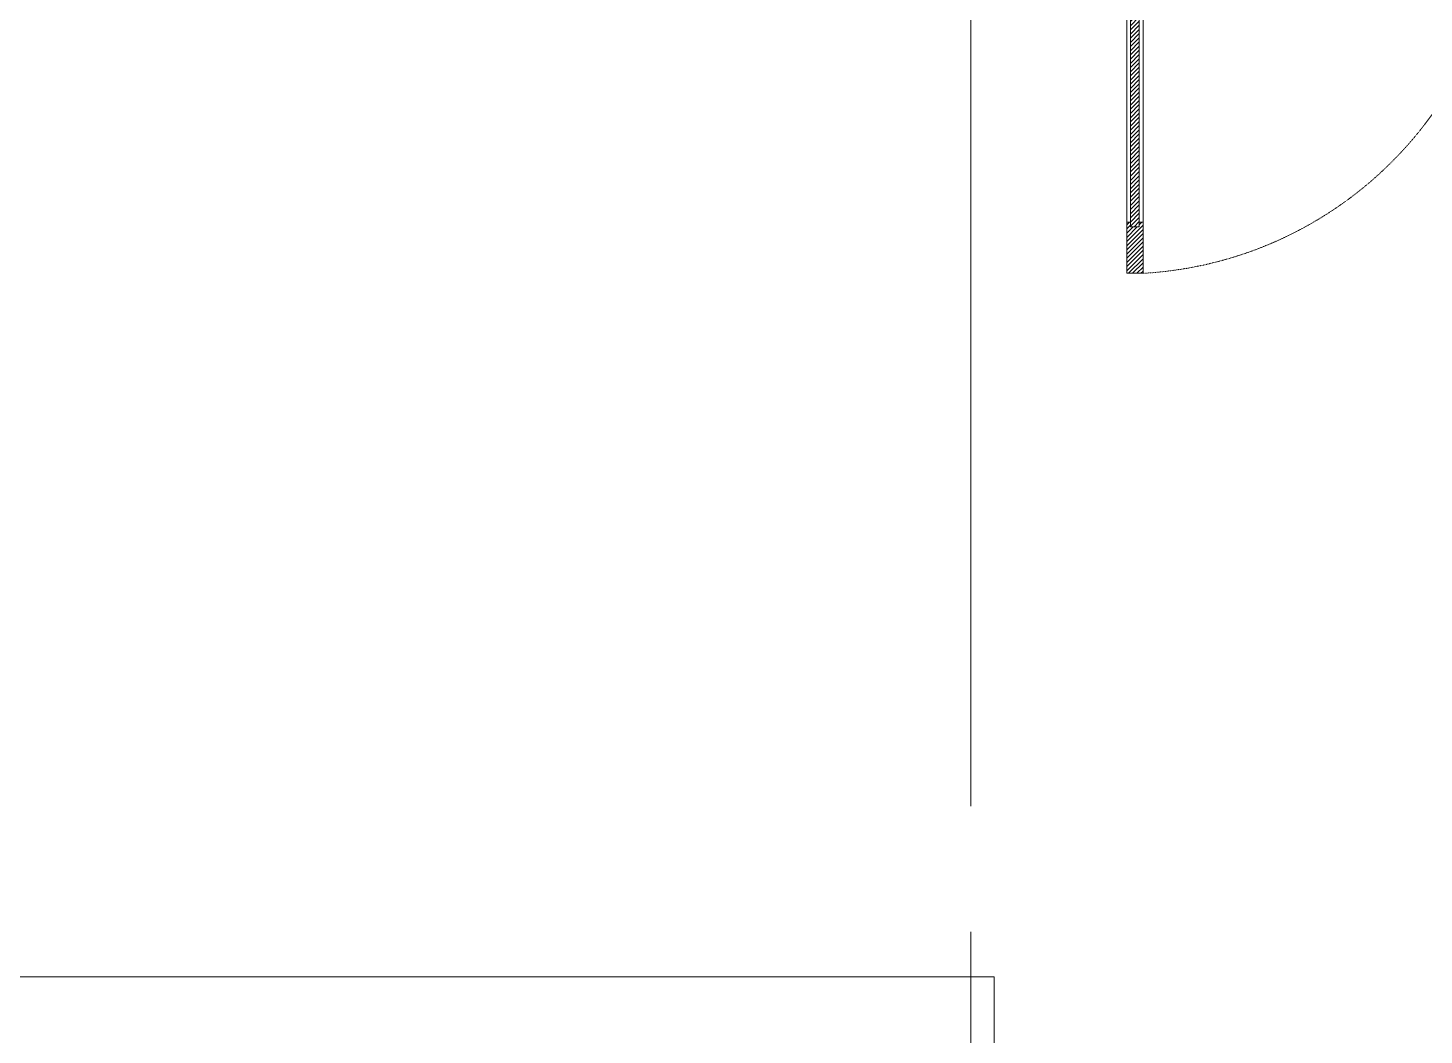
# Model space of a CAD drawing. Header units: millimetres. Extents: x -280308 to 6402717, y -14 to 2073074.
# Drawn here: x 5533 to 8532, y 490348 to 492513 of the extents above; entities that cross this region are included whole.
import ezdxf
from ezdxf.enums import TextEntityAlignment as Align

# ---------------------------------------------------------------- set-up
doc = ezdxf.new("R2010")
doc.units = ezdxf.units.MM
doc.linetypes.add('ACAD_ISO03W100', pattern=[30, 12, -18])
doc.linetypes.add('ACAD_ISO08W100', pattern=[36, 24, -3, 6, -3])
doc.layers.get('0').update_dxf_attribs({"lineweight": 0})
for name, color, linetype, lineweight in [('_Door & Window', 1, 'Continuous', 0), ('A-ALINE-6', 117, 'Continuous', 9), ('A-ANNOTATION', 144, 'Continuous', 0), ('A-Furn', 250, 'Continuous', 0)]:
    doc.layers.add(name, color=color, linetype=linetype, lineweight=lineweight)
doc.layers.add('A-TEXT', color=254, linetype='Continuous')
doc.styles.add('CENTURY', font='GOTHIC.TTF')
doc.styles.get("Standard").update_dxf_attribs({"font": 'arial.ttf'})

# ---------------------------------------------------------------- blocks, each defined once
blk = doc.blocks.new('A$C6ab96ad6')
at = {"layer": 'A-Furn'}
h = blk.add_hatch(dxfattribs=at)
h.set_pattern_fill('ANSI31', color=256, scale=2, angle=540, style=0)
h.set_pattern_definition([(225, (-3598.320602994849, 30706.99540839973), (4.490128060534577, -4.490128060534577), [])])
h.paths.add_polyline_path([(10.000000012893, 960.0000000035216), (10.000000012893, 850.0000000035216), (2.000000012863893, 850.0000000035216), (2.000000012892997, 860.0000000034051), (-16.999999987107, 860.0000000034051), (-16.999999987107, 850.0000000035216), (-24.999999987107, 850.0000000035216), (-24.999999987107, 960.0000000035216)])
h = blk.add_hatch(dxfattribs=at)
h.set_pattern_fill('ANSI31', color=256, scale=2, angle=540, style=0)
h.set_pattern_definition([(225, (-3598.320602994849, 30816.99540839973), (4.490128060534577, -4.490128060534577), [])])
h.paths.add_polyline_path([(2.000000012892997, 860.0000000034051), (-16.99999999941792, 860.0000000034051), (-16.99999999941792, 250.0000000004948), (2.000000012892997, 250.0000000004948)])
h = blk.add_hatch(dxfattribs=at)
h.set_pattern_fill('ANSI31', color=256, scale=2, angle=540, style=0)
h.set_pattern_definition([(225, (-3198.320602995023, 30306.99540839973), (4.490128060534577, -4.490128060534577), [])])
h.paths.add_polyline_path([(-1210.000000012893, 560.0000000035216), (-1210.000000012893, 450.0000000035216), (-1202.000000012864, 450.0000000035216), (-1202.000000012893, 460.0000000034051), (-1183.000000012893, 460.0000000034051), (-1183.000000012893, 450.0000000035216), (-1175.000000012893, 450.0000000035216), (-1175.000000012893, 560.0000000035216)])
h = blk.add_hatch(dxfattribs=at)
h.set_pattern_fill('ANSI31', color=256, scale=2, angle=540, style=0)
h.set_pattern_definition([(225, (-3198.320602995023, 30816.99540839973), (4.490128060534577, -4.490128060534577), [])])
h.paths.add_polyline_path([(-1202.000000012893, 460.0000000034051), (-1183.000000000582, 460.0000000034051), (-1183.000000000582, 250.0000000004948), (-1202.000000012893, 250.0000000004948)])
h = blk.add_hatch(dxfattribs=at)
h.set_pattern_fill('ANSI31', color=256, scale=2, angle=540, style=0)
h.set_pattern_definition([(225, (-2593.773514220753, 30816.99540841204), (4.490128060534577, -4.490128060534577), [])])
h.paths.add_polyline_path([(-1210.000000000582, 150.0000000003783), (-1210.000000000582, 260.0000000003783), (-1202.000000000553, 260.0000000003711), (-1202.000000000582, 250.0000000004948), (-1183.000000000582, 250.0000000004948), (-1183.000000000582, 260.0000000003783), (-1175.000000000582, 260.0000000003783), (-1175.000000000582, 150.0000000003783)])
h = blk.add_hatch(dxfattribs=at)
h.set_pattern_fill('ANSI31', color=256, scale=2, angle=540, style=0)
h.set_pattern_definition([(225, (-2993.773514220578, 30816.99540841204), (4.490128060534577, -4.490128060534577), [])])
h.paths.add_polyline_path([(10.00000000058208, 150.0000000003783), (10.00000000058208, 260.0000000003783), (2.000000000552973, 260.0000000003711), (2.000000000582077, 250.0000000004948), (-16.99999999941792, 250.0000000004948), (-16.99999999941792, 260.0000000003783), (-24.99999999941792, 260.0000000003783), (-24.99999999941792, 150.0000000003783)])
h = blk.add_hatch(dxfattribs=at)
h.set_pattern_fill('ANSI31', color=256, scale=2, angle=540, style=0)
h.set_pattern_definition([(225, (-3898.32060299578, 30765.81499781512), (4.490128060534577, -4.490128060534577), [])])
h.paths.add_polyline_path([(-1239.999999999854, -5.820766091346741e-11), (-1239.999999999884, 9.999999999941792), (-1249.999999999884, 9.999999999941792), (-1249.999999999884, 139.9999999998545), (-1239.999999999884, 139.9999999998545), (-1239.999999999854, 149.9999999997672), (-1210.000000000582, 150.0000000003783), (-1210.000000000611, 115.0000000077416), (-1200.000000000611, 115.0000000077416), (-1200, 0)])
h = blk.add_hatch(dxfattribs=at)
h.set_pattern_fill('ANSI31', color=256, scale=2, angle=540, style=0)
h.set_pattern_definition([(225, (-3598.320602994529, 30765.81499781512), (4.490128060534577, -4.490128060534577), [])])
h.paths.add_polyline_path([(39.99999999985448, -5.820766091346741e-11), (39.99999999988358, 9.999999999941792), (49.99999999988358, 9.999999999941792), (49.99999999988358, 139.9999999998545), (39.99999999988358, 139.9999999998545), (39.99999999985448, 149.9999999997672), (10.00000000058208, 150.0000000003783), (10.00000000061118, 115.0000000077416), (6.111804395914078e-10, 115.0000000077416), (0, 0)])
at = {"layer": '_Door & Window'}
for points in [[(10.000000012893, 960.0000000035216), (10.000000012893, 850.0000000035216), (2.000000012863893, 850.0000000035216), (2.000000012892997, 860.0000000034051), (-16.999999987107, 860.0000000034051), (-16.999999987107, 850.0000000035216), (-24.999999987107, 850.0000000035216), (-24.999999987107, 960.0000000035216), (10.000000012893, 960.0000000035216)], [(-1210.000000012893, 560.0000000035216), (-1210.000000012893, 450.0000000035216), (-1202.000000012864, 450.0000000035216), (-1202.000000012893, 460.0000000034051), (-1183.000000012893, 460.0000000034051), (-1183.000000012893, 450.0000000035216), (-1175.000000012893, 450.0000000035216), (-1175.000000012893, 560.0000000035216), (-1210.000000012893, 560.0000000035216)], [(-1210.000000000582, 150.0000000003783), (-1210.000000000582, 260.0000000003783), (-1202.000000000553, 260.0000000003711), (-1202.000000000582, 250.0000000004948), (-1183.000000000582, 250.0000000004948), (-1183.000000000582, 260.0000000003783), (-1175.000000000582, 260.0000000003783), (-1175.000000000582, 150.0000000003783), (-1210.000000000582, 150.0000000003783)], [(10.00000000058208, 150.0000000003783), (10.00000000058208, 260.0000000003783), (2.000000000552973, 260.0000000003711), (2.000000000582077, 250.0000000004948), (-16.99999999941792, 250.0000000004948), (-16.99999999941792, 260.0000000003783), (-24.99999999941792, 260.0000000003783), (-24.99999999941792, 150.0000000003783), (10.00000000058208, 150.0000000003783)], [(-1239.999999999854, -5.820766091346741e-11), (-1239.999999999884, 9.999999999941792), (-1249.999999999884, 9.999999999941792), (-1249.999999999884, 139.9999999998545), (-1239.999999999884, 139.9999999998545), (-1239.999999999854, 149.9999999997672), (-1210.000000000582, 150.0000000003783), (-1210.000000000611, 115.0000000077416), (-1200.000000000611, 115.0000000077416), (-1200, 0), (-1239.999999999854, -5.820766091346741e-11)], [(39.99999999985448, -5.820766091346741e-11), (39.99999999988358, 9.999999999941792), (49.99999999988358, 9.999999999941792), (49.99999999988358, 139.9999999998545), (39.99999999988358, 139.9999999998545), (39.99999999985448, 149.9999999997672), (10.00000000058208, 150.0000000003783), (10.00000000061118, 115.0000000077416), (6.111804395914078e-10, 115.0000000077416), (0, 0), (39.99999999985448, -5.820766091346741e-11)]]:
    blk.add_lwpolyline(points, dxfattribs=at)
for points in [[(10.00000000058208, 150.0000000003783), (-24.999999987107, 150.0000000003783), (-24.999999987107, 960.0000000035216), (10.00000000058208, 960.0000000035216)], [(-1210.000000000582, 150.0000000003783), (-1175.000000012893, 150.0000000003783), (-1175.000000012893, 560.0000000035216), (-1210.000000000582, 560.0000000035216)]]:
    blk.add_lwpolyline(points, close=True, dxfattribs=at)
at = {"layer": '_Door & Window', "linetype": 'ACAD_ISO03W100', "ltscale": 0.02}
for centre, radius, start, end in [((22.15318361329264, 139.1291594183103), 822.2250497890324, 93.28885543498365, 179.2424562674238), ((-1218.092067441175, 144.0926212447503), 418.1337991375786, 0.8094995735841771, 84.08470413536858)]:
    blk.add_arc(centre, radius, start, end, dxfattribs=at)
at = {"layer": 'A-Furn'}
for points in [[(2.000000012892997, 860.0000000034051), (-16.99999999941792, 860.0000000034051), (-16.99999999941792, 250.0000000004948), (2.000000012892997, 250.0000000004948)], [(-1202.000000012893, 460.0000000034051), (-1183.000000000582, 460.0000000034051), (-1183.000000000582, 250.0000000004948), (-1202.000000012893, 250.0000000004948)]]:
    blk.add_lwpolyline(points, close=True, dxfattribs=at)
at = {"layer": 'Defpoints', "ltscale": 0.25, "insert": (-98.86915493193081, 182.1054837065982), "char_height": 30.00000000000001, "attachment_point": 1, "style": 'CENTURY'}
blk.add_mtext_dynamic_manual_height_columns('120', width=78.46666834107602, gutter_width=750.0000000000001, heights=[0], dxfattribs=at)
blk = doc.blocks.new('A$C286adef0')
at = {"layer": 'A-ALINE-6'}
blk.add_lwpolyline([(30372.79650776589, -9971.958887228102), (53622.79650776589, -9971.958887228102), (53622.79650776589, -12971.9588872281), (30372.79650776589, -12971.9588872281)], close=True, dxfattribs=at)
at = {"ltscale": 0.25, "rotation": 180}
blk.add_blockref('A$C6ab96ad6', (53917.79650776577, -7499.854570681637), dxfattribs=at)
blk = doc.blocks.new('*U552')
at = {"layer": 'A-ANNOTATION', "linetype": 'ACAD_ISO08W100', "ltscale": 0.25}
blk.add_lwpolyline([(0, -5.000000000000001), (0, -90.5605532466731)], dxfattribs=at)
at = {"layer": 'A-TEXT'}
blk.add_attdef('N', text='', height=0.9, dxfattribs=at).set_placement((0, 2.75), align=Align.MIDDLE_CENTER)
blk = doc.blocks.new('A$Cf37525da')
at = {"color": 124, "xscale": -360.0000000000001, "yscale": 360.0000000000001, "zscale": 360.0000000000001, "rotation": 180}
blk.add_blockref('*U552', (-14749.98491175502, -25932.79560776148), dxfattribs=at)
blk = doc.blocks.new('3')
at = {"ltscale": 0.25}
blk.add_blockref('A$C286adef0', (-46014.89645974222, 500445.222608266), dxfattribs=at)
blk.add_blockref('A$Cf37525da', (22307.88495977869, 498773.2637210363), dxfattribs=at)

msp = doc.modelspace()

# ---------------------------------------------------------------- block references
msp.add_blockref('3', (0, 0))

doc.saveas('drawing.dxf')
